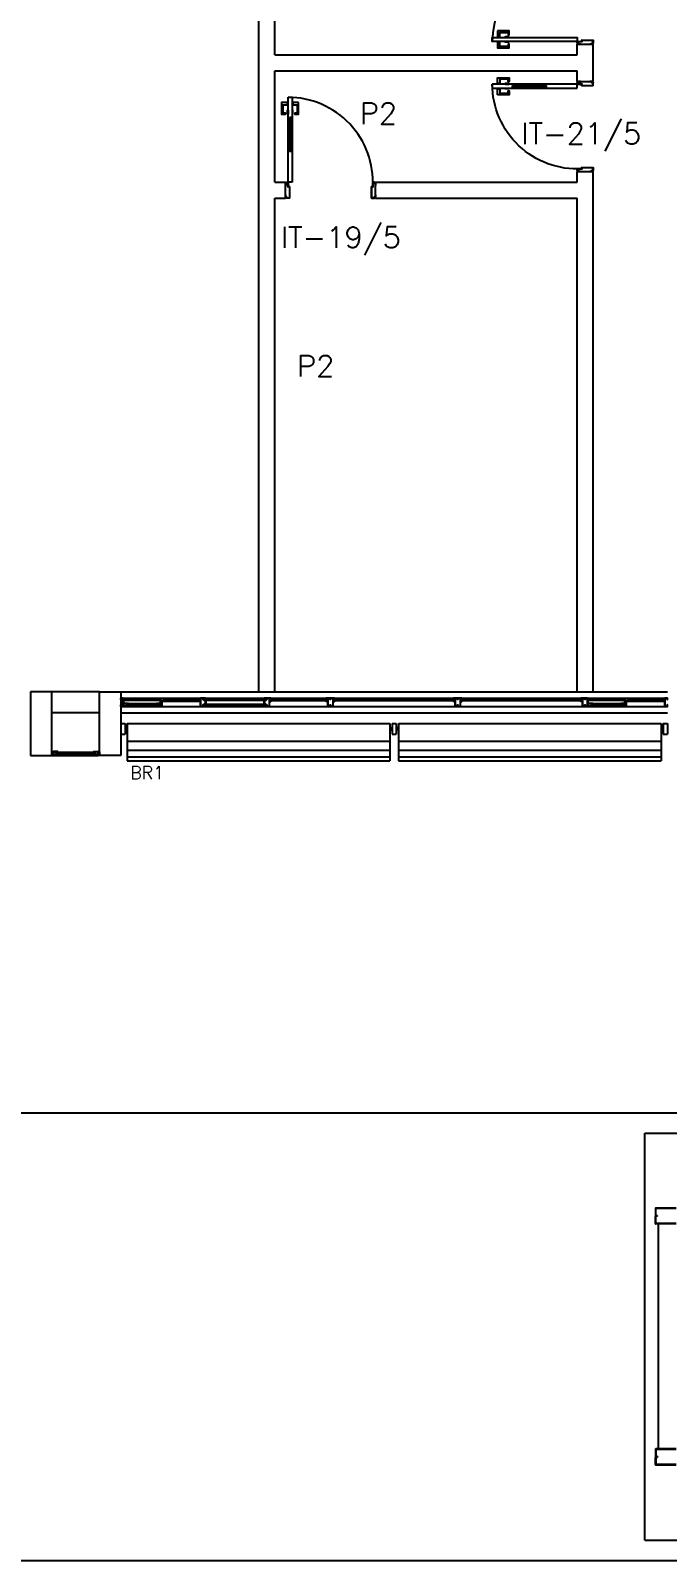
# Model space of a CAD drawing. Header units: millimetres. Extents: x 2686 to 2939, y 1294 to 1441.
# Drawn here: x 2706.27 to 2712.27, y 1414.34 to 1428.75 of the extents above; entities that cross this region are included whole.
import ezdxf

# ---------------------------------------------------------------- set-up
doc = ezdxf.new("R2010")
doc.units = ezdxf.units.MM
doc.linetypes.add('DASHED2', pattern=[0.375, 0.25, -0.125])
for name, color, linetype in [('AR-ALV', 2, 'Continuous'), ('AR-BRISES', 1, 'Continuous'), ('AR-CALÇADA', 1, 'Continuous'), ('AR-COB-V1', 1, 'Continuous'), ('AR-COB-V2', 1, 'Continuous'), ('AR-ESQ', 1, 'Continuous'), ('AR-ESTC', 3, 'Continuous'), ('AR-PEITORIL', 1, 'Continuous'), ('AR-PORTA', 1, 'Continuous'), ('BR-LINHAS', 1, 'Continuous'), ('BR-MONTANTE', 242, 'Continuous'), ('BR-PAINEL', 1, 'Continuous'), ('BR-SUPORTE', 1, 'Continuous'), ('BR-TEXTO', 2, 'Continuous'), ('DET-PERFIL CADEIRA-C', 2, 'Continuous'), ('DT-ESQ-BAGUETE-C', 1, 'Continuous'), ('DT-ESQ-BAGUETE-V', 1, 'Continuous'), ('DT-ESQ-CHAPA DOBRADA-V', 1, 'Continuous'), ('DT-ESQ-MARCO-V', 1, 'Continuous'), ('DT-ESQ-PERFIL CADEIRA-C', 2, 'Continuous'), ('DT-ESQ-PERFIL CADEIRA-V', 2, 'Continuous'), ('DT-ESQ-PERFIL U SIMPLES-C', 2, 'Continuous'), ('DT-ESQ-PERFIL U-C', 2, 'Continuous'), ('DT-ESQ-PERFIL U-V', 1, 'Continuous'), ('DT-ESQ-VENEZIANA-C', 1, 'Continuous'), ('DT-ESQ-VENEZIANA-V', 1, 'Continuous'), ('DT-ESQ-VIDRO-C', 2, 'Continuous'), ('DT-ESQ-VIDRO-V', 71, 'Continuous'), ('DT-TXTMOD', 1, 'Continuous'), ('ENDEREÇO', 2, 'Continuous'), ('maçaneta', 1, 'Continuous'), ('mov', 1, 'Continuous'), ('PM-PERFIL U-C', 2, 'Continuous'), ('PM-VIDRO', 2, 'Continuous'), ('pm1', 2, 'Continuous'), ('pm2', 2, 'Continuous'), ('TEXTO', 2, 'Continuous')]:
    doc.layers.add(name, color=color, linetype=linetype)
doc.styles.add('S10', font='simplex.shx', dxfattribs={"height": 0.1})
doc.styles.add('S12', font='simplex.shx', dxfattribs={"width": 1.1, "height": 0.12})
doc.styles.add('UNB-100', font='simplex.shx', dxfattribs={"height": 0.2})
doc.styles.add('UNB1-100', font='simplex.shx', dxfattribs={"height": 0.2})

# ---------------------------------------------------------------- blocks, each defined once
blk = doc.blocks.new('EF17-P')
at = {"layer": 'DT-ESQ-BAGUETE-C', "ltscale": 0.1}
for points in [[(0.073, -0.125), (0.06, -0.125), (0.06, -0.124), (0.073, -0.124, 0.414214), (0.073, -0.123), (0.073, -0.112, 0.414214), (0.073, -0.112), (0.06, -0.112), (0.06, -0.11), (0.073, -0.11, -0.414214), (0.075, -0.112), (0.075, -0.124, -0.414214)], [(0.339, -0.125), (0.352, -0.125), (0.352, -0.124), (0.339, -0.124, -0.414214), (0.339, -0.123), (0.339, -0.112, -0.414214), (0.339, -0.112), (0.352, -0.112), (0.352, -0.11), (0.339, -0.11, 0.414214), (0.337, -0.112), (0.337, -0.124, 0.414214)], [(0.422, -0.08), (0.409, -0.08), (0.409, -0.078), (0.422, -0.078, 0.414214), (0.422, -0.078), (0.422, -0.067, 0.414214), (0.422, -0.067), (0.409, -0.067), (0.409, -0.065), (0.422, -0.065, -0.414214), (0.424, -0.067), (0.424, -0.078, -0.414214)], [(0.702, -0.08), (0.715, -0.08), (0.715, -0.078), (0.702, -0.078, -0.414214), (0.702, -0.078), (0.702, -0.067, -0.414214), (0.702, -0.067), (0.715, -0.067), (0.715, -0.065), (0.702, -0.065, 0.414214), (0.7, -0.067), (0.7, -0.078, 0.414214)], [(1.414, -0.075), (1.4, -0.075), (1.4, -0.073), (1.414, -0.073), (1.414, -0.062), (1.4, -0.062), (1.4, -0.06), (1.414, -0.06, -0.414214), (1.415, -0.062), (1.415, -0.073, -0.414214)], [(1.936, -0.075), (1.949, -0.075), (1.949, -0.073), (1.936, -0.073), (1.936, -0.062), (1.949, -0.062), (1.949, -0.06), (1.936, -0.06, 0.414214), (1.934, -0.062), (1.934, -0.073, 0.414214)], [(2.014, -0.075), (2, -0.075), (2, -0.073), (2.014, -0.073), (2.014, -0.062), (2, -0.062), (2, -0.06), (2.014, -0.06, -0.414214), (2.015, -0.062), (2.015, -0.073, -0.414214)], [(3.136, -0.075), (3.149, -0.075), (3.149, -0.073), (3.136, -0.073), (3.136, -0.062), (3.149, -0.062), (3.149, -0.06), (3.136, -0.06, 0.414214), (3.134, -0.062), (3.134, -0.073, 0.414214)], [(3.214, -0.075), (3.2, -0.075), (3.2, -0.073), (3.214, -0.073), (3.214, -0.062), (3.2, -0.062), (3.2, -0.06), (3.214, -0.06, -0.414214), (3.215, -0.062), (3.215, -0.073, -0.414214)], [(4.336, -0.075), (4.349, -0.075), (4.349, -0.073), (4.336, -0.073), (4.336, -0.062), (4.349, -0.062), (4.349, -0.06), (4.336, -0.06, 0.414214), (4.334, -0.062), (4.334, -0.073, 0.414214)], [(4.448, -0.125), (4.435, -0.125), (4.435, -0.124), (4.448, -0.124, 0.414214), (4.448, -0.123), (4.448, -0.112, 0.414214), (4.448, -0.112), (4.435, -0.112), (4.435, -0.11), (4.448, -0.11, -0.414214), (4.45, -0.112), (4.45, -0.124, -0.414214)], [(4.714, -0.125), (4.727, -0.125), (4.727, -0.124), (4.714, -0.124, -0.414214), (4.714, -0.123), (4.714, -0.112, -0.414214), (4.714, -0.112), (4.727, -0.112), (4.727, -0.11), (4.714, -0.11, 0.414214), (4.712, -0.112), (4.712, -0.124, 0.414214)], [(4.797, -0.08), (4.784, -0.08), (4.784, -0.078), (4.797, -0.078, 0.414214), (4.797, -0.078), (4.797, -0.067, 0.414214), (4.797, -0.067), (4.784, -0.067), (4.784, -0.065), (4.797, -0.065, -0.414214), (4.799, -0.067), (4.799, -0.078, -0.414214)], [(5.076, -0.08), (5.09, -0.08), (5.09, -0.078), (5.077, -0.078, -0.414214), (5.076, -0.078), (5.076, -0.067, -0.414214), (5.077, -0.067), (5.09, -0.067), (5.09, -0.065), (5.076, -0.065, 0.414214), (5.075, -0.067), (5.075, -0.078, 0.414214)]]:
    blk.add_lwpolyline(points, format="xyb", close=True, dxfattribs=at)
at = {"layer": 'DT-ESQ-BAGUETE-V', "ltscale": 0.1}
for p, q in [((0.073, -0.11), (0.339, -0.11)), ((0.422, -0.065), (0.702, -0.065)), ((4.448, -0.11), (4.714, -0.11)), ((4.797, -0.065), (5.076, -0.065))]:
    blk.add_line(p, q, dxfattribs=at)
at = {"layer": 'DT-ESQ-CHAPA DOBRADA-V', "ltscale": 0.1}
for p, q in [((0.025, -0.077), (0.374, -0.077)), ((0.025, -0.08), (0.374, -0.08)), ((4.4, -0.077), (4.749, -0.077)), ((4.4, -0.08), (4.749, -0.08))]:
    blk.add_line(p, q, dxfattribs=at)
at = {"layer": 'DT-ESQ-MARCO-V', "ltscale": 0.1}
for p, q in [((0.798, -0.06), (1.351, -0.06)), ((0.798, -0.14), (1.351, -0.14)), ((1.398, -0.06), (1.951, -0.06)), ((1.398, -0.14), (1.951, -0.14)), ((1.998, -0.06), (3.151, -0.06)), ((1.998, -0.14), (3.151, -0.14)), ((3.198, -0.06), (4.351, -0.06)), ((3.198, -0.14), (4.351, -0.14))]:
    blk.add_line(p, q, dxfattribs=at)
at = {"layer": 'DT-ESQ-PERFIL CADEIRA-C', "ltscale": 0.1}
for p, q in [((0.025, -0.134), (0.073, -0.134)), ((0.385, -0.134), (0.339, -0.134)), ((0.376, -0.088), (0.422, -0.088)), ((0.75, -0.088), (0.702, -0.088)), ((4.4, -0.134), (4.448, -0.134)), ((4.76, -0.134), (4.714, -0.134)), ((4.751, -0.088), (4.797, -0.088)), ((5.125, -0.088), (5.076, -0.088))]:
    blk.add_line(p, q, dxfattribs=at)
for points in [[(0.073, -0.135), (0.025, -0.135), (0.025, -0.134), (0.06, -0.134, -0.198912), (0.059, -0.133, -0.198913), (0.058, -0.132), (0.058, -0.112, 0.414214), (0.058, -0.112), (0.025, -0.112), (0.025, -0.11), (0.058, -0.11, -0.414214), (0.06, -0.112), (0.06, -0.124), (0.06, -0.125), (0.06, -0.132), (0.073, -0.132, -1)], [(0.339, -0.132, 1), (0.339, -0.135), (0.385, -0.135, 0.414214), (0.387, -0.133), (0.387, -0.112, 0.414214), (0.385, -0.11), (0.354, -0.11, 0.414214), (0.352, -0.112), (0.352, -0.132)], [(0.352, -0.134, 0.198913), (0.354, -0.133, 0.198913), (0.354, -0.132), (0.354, -0.112, -0.414214), (0.354, -0.112), (0.385, -0.112, -0.414214), (0.386, -0.112), (0.386, -0.133, -0.414214), (0.385, -0.134)], [(0.422, -0.087, -1), (0.422, -0.09), (0.376, -0.09, -0.414214), (0.374, -0.088), (0.374, -0.067, -0.414214), (0.376, -0.065), (0.407, -0.065, -0.414214), (0.409, -0.067), (0.409, -0.087)], [(0.409, -0.088, -0.198913), (0.408, -0.088, -0.198913), (0.407, -0.087), (0.407, -0.067, 0.414214), (0.407, -0.067), (0.376, -0.067, 0.414214), (0.375, -0.067), (0.375, -0.088, 0.414214), (0.376, -0.088)], [(0.702, -0.09), (0.75, -0.09), (0.75, -0.088), (0.715, -0.088, 0.198912), (0.716, -0.088, 0.198913), (0.716, -0.087), (0.716, -0.067, -0.414214), (0.717, -0.067), (0.75, -0.067), (0.75, -0.065), (0.716, -0.065, 0.414214), (0.715, -0.067), (0.715, -0.078), (0.715, -0.08), (0.715, -0.087), (0.702, -0.087, 1)], [(4.448, -0.135), (4.4, -0.135), (4.4, -0.134), (4.435, -0.134, -0.198912), (4.434, -0.133, -0.198913), (4.433, -0.132), (4.433, -0.112, 0.414214), (4.433, -0.112), (4.4, -0.112), (4.4, -0.11), (4.433, -0.11, -0.414214), (4.435, -0.112), (4.435, -0.124), (4.435, -0.125), (4.435, -0.132), (4.448, -0.132, -1)], [(4.714, -0.132, 1), (4.714, -0.135), (4.76, -0.135, 0.414214), (4.762, -0.133), (4.762, -0.112, 0.414214), (4.76, -0.11), (4.729, -0.11, 0.414214), (4.727, -0.112), (4.727, -0.132)], [(4.727, -0.134, 0.198913), (4.729, -0.133, 0.198913), (4.729, -0.132), (4.729, -0.112, -0.414214), (4.729, -0.112), (4.76, -0.112, -0.414214), (4.761, -0.112), (4.761, -0.133, -0.414214), (4.76, -0.134)], [(4.797, -0.087, -1), (4.797, -0.09), (4.751, -0.09, -0.414214), (4.749, -0.088), (4.749, -0.067, -0.414214), (4.751, -0.065), (4.782, -0.065, -0.414214), (4.784, -0.067), (4.784, -0.087)], [(4.784, -0.088, -0.198913), (4.783, -0.088, -0.198913), (4.782, -0.087), (4.782, -0.067, 0.414214), (4.782, -0.067), (4.751, -0.067, 0.414214), (4.75, -0.067), (4.75, -0.088, 0.414214), (4.751, -0.088)], [(5.076, -0.09), (5.125, -0.09), (5.125, -0.088), (5.09, -0.088, 0.198912), (5.091, -0.088, 0.198913), (5.091, -0.087), (5.091, -0.067, -0.414214), (5.092, -0.067), (5.125, -0.067), (5.125, -0.065), (5.091, -0.065, 0.414214), (5.09, -0.067), (5.09, -0.078), (5.09, -0.08), (5.09, -0.087), (5.076, -0.087, 1)]]:
    blk.add_lwpolyline(points, format="xyb", close=True, dxfattribs=at)
at = {"layer": 'DT-ESQ-PERFIL CADEIRA-V', "ltscale": 0.1}
for p, q in [((0.073, -0.135), (0.339, -0.135)), ((0.407, -0.09), (0.702, -0.09)), ((4.448, -0.135), (4.714, -0.135)), ((4.782, -0.09), (5.076, -0.09))]:
    blk.add_line(p, q, dxfattribs=at)
at = {"layer": 'DT-ESQ-PERFIL U SIMPLES-C', "ltscale": 0.1}
for points in [[(0.376, -0.102), (0.384, -0.102), (0.384, -0.1), (0.376, -0.1, -0.414214), (0.375, -0.1), (0.375, -0.092, -0.414214), (0.376, -0.091), (0.384, -0.091), (0.384, -0.09), (0.376, -0.09, 0.414214), (0.374, -0.092), (0.374, -0.1, 0.414214)], [(0.385, -0.098), (0.377, -0.098), (0.377, -0.1), (0.385, -0.1, -0.414214), (0.386, -0.1), (0.386, -0.108, -0.414214), (0.385, -0.108), (0.377, -0.108), (0.377, -0.11), (0.385, -0.11, 0.414214), (0.387, -0.108), (0.387, -0.1, 0.414214)], [(4.751, -0.102), (4.759, -0.102), (4.759, -0.1), (4.751, -0.1, -0.414214), (4.75, -0.1), (4.75, -0.092, -0.414214), (4.751, -0.091), (4.759, -0.091), (4.759, -0.09), (4.751, -0.09, 0.414214), (4.749, -0.092), (4.749, -0.1, 0.414214)], [(4.76, -0.098), (4.752, -0.098), (4.752, -0.1), (4.76, -0.1, -0.414214), (4.761, -0.1), (4.761, -0.108, -0.414214), (4.76, -0.108), (4.752, -0.108), (4.752, -0.11), (4.76, -0.11, 0.414214), (4.762, -0.108), (4.762, -0.1, 0.414214)]]:
    blk.add_lwpolyline(points, format="xyb", close=True, dxfattribs=at)
at = {"layer": 'DT-ESQ-PERFIL U-C', "ltscale": 0.1}
for points in [[(0, -0.062, -0.414214), (0.001, -0.06), (0.023, -0.06, -0.414214), (0.025, -0.062), (0.025, -0.139, -0.414214), (0.023, -0.14), (0.001, -0.14, -0.414214), (0, -0.139), (0, -0.125), (0.001, -0.125), (0.001, -0.138, 0.414214), (0.002, -0.139), (0.023, -0.139, 0.414214), (0.023, -0.138), (0.023, -0.062, 0.414214), (0.023, -0.062), (0.002, -0.062, 0.414214), (0.001, -0.062), (0.001, -0.075), (0, -0.075)], [(0.775, -0.062, 0.414214), (0.773, -0.06), (0.752, -0.06, 0.414214), (0.75, -0.062), (0.75, -0.139, 0.414214), (0.752, -0.14), (0.773, -0.14, 0.414214), (0.775, -0.139), (0.775, -0.125), (0.773, -0.125), (0.773, -0.138, -0.414214), (0.773, -0.139), (0.752, -0.139, -0.414214), (0.752, -0.138), (0.752, -0.062, -0.414214), (0.752, -0.062), (0.773, -0.062, -0.414214), (0.773, -0.062), (0.773, -0.075), (0.775, -0.075)], [(0.8, -0.129), (0.8, -0.139, -0.414214), (0.798, -0.14), (0.777, -0.14, -0.414214), (0.775, -0.139), (0.775, -0.125), (0.777, -0.125), (0.777, -0.138, 0.414214), (0.777, -0.139), (0.798, -0.139, 0.414214), (0.798, -0.138), (0.798, -0.129), (0.785, -0.129, -0.414214), (0.784, -0.127), (0.784, -0.117, -0.414214), (0.785, -0.116), (0.798, -0.116), (0.798, -0.084), (0.785, -0.084, -0.414214), (0.784, -0.083), (0.784, -0.073, -0.414214), (0.785, -0.071), (0.798, -0.071), (0.798, -0.062, 0.414214), (0.798, -0.062), (0.777, -0.062, 0.414214), (0.777, -0.062), (0.777, -0.075), (0.775, -0.075), (0.775, -0.062, -0.414214), (0.777, -0.06), (0.798, -0.06, -0.414214), (0.8, -0.062), (0.8, -0.071, -0.414214), (0.798, -0.073), (0.785, -0.073), (0.785, -0.083), (0.798, -0.083), (0.798, -0.083, -0.414214), (0.8, -0.084), (0.8, -0.116, -0.414214), (0.798, -0.117), (0.798, -0.117), (0.785, -0.117), (0.785, -0.127), (0.798, -0.127, -0.414214)], [(1.35, -0.129), (1.35, -0.139, 0.414214), (1.351, -0.14), (1.373, -0.14, 0.414214), (1.375, -0.139), (1.375, -0.125), (1.373, -0.125), (1.373, -0.138, -0.414214), (1.373, -0.139), (1.352, -0.139, -0.414214), (1.351, -0.138), (1.351, -0.129), (1.365, -0.129, 0.414214), (1.366, -0.127), (1.366, -0.117, 0.414214), (1.365, -0.116), (1.351, -0.116), (1.351, -0.084), (1.365, -0.084, 0.414214), (1.366, -0.083), (1.366, -0.073, 0.414214), (1.365, -0.071), (1.351, -0.071), (1.351, -0.062, -0.414214), (1.352, -0.062), (1.373, -0.062, -0.414214), (1.373, -0.062), (1.373, -0.075), (1.375, -0.075), (1.375, -0.062, 0.414214), (1.373, -0.06), (1.351, -0.06, 0.414214), (1.35, -0.062), (1.35, -0.071, 0.414214), (1.351, -0.073), (1.365, -0.073), (1.365, -0.083), (1.351, -0.083), (1.351, -0.083, 0.414214), (1.35, -0.084), (1.35, -0.116, 0.414214), (1.351, -0.117), (1.351, -0.117), (1.365, -0.117), (1.365, -0.127), (1.351, -0.127, 0.414214)], [(4.375, -0.062, -0.414214), (4.376, -0.06), (4.398, -0.06, -0.414214), (4.4, -0.062), (4.4, -0.139, -0.414214), (4.398, -0.14), (4.376, -0.14, -0.414214), (4.375, -0.139), (4.375, -0.125), (4.376, -0.125), (4.376, -0.138, 0.414214), (4.377, -0.139), (4.398, -0.139, 0.414214), (4.398, -0.138), (4.398, -0.062, 0.414214), (4.398, -0.062), (4.377, -0.062, 0.414214), (4.376, -0.062), (4.376, -0.075), (4.375, -0.075)], [(5.15, -0.062, 0.414214), (5.148, -0.06), (5.126, -0.06, 0.414214), (5.125, -0.062), (5.125, -0.139, 0.414214), (5.126, -0.14), (5.148, -0.14, 0.414214), (5.15, -0.139), (5.15, -0.125), (5.148, -0.125), (5.148, -0.138, -0.414214), (5.148, -0.139), (5.127, -0.139, -0.414214), (5.126, -0.138), (5.126, -0.062, -0.414214), (5.127, -0.062), (5.148, -0.062, -0.414214), (5.148, -0.062), (5.148, -0.075), (5.15, -0.075)]]:
    blk.add_lwpolyline(points, format="xyb", close=True, dxfattribs=at)
for points in [[(1.4, -0.091), (1.4, -0.091, 0.414214), (1.398, -0.092), (1.398, -0.139), (1.376, -0.139), (1.376, -0.125), (1.375, -0.125), (1.375, -0.139, 0.414214), (1.376, -0.14), (1.398, -0.14, 0.414214), (1.4, -0.139), (1.4, -0.092), (1.413, -0.092, 1), (1.413, -0.089), (1.4, -0.089), (1.4, -0.062, 0.414214), (1.398, -0.06), (1.376, -0.06, 0.414214), (1.375, -0.062), (1.375, -0.075), (1.376, -0.075), (1.376, -0.062), (1.398, -0.062), (1.398, -0.089, 0.414214), (1.4, -0.091), (1.413, -0.091)], [(1.95, -0.091), (1.95, -0.091, -0.414214), (1.951, -0.092), (1.951, -0.139), (1.973, -0.139), (1.973, -0.125), (1.975, -0.125), (1.975, -0.139, -0.414214), (1.973, -0.14), (1.951, -0.14, -0.414214), (1.95, -0.139), (1.95, -0.092), (1.937, -0.092, -1), (1.937, -0.089), (1.95, -0.089), (1.95, -0.062, -0.414214), (1.951, -0.06), (1.973, -0.06, -0.414214), (1.975, -0.062), (1.975, -0.075), (1.973, -0.075), (1.973, -0.062), (1.951, -0.062), (1.951, -0.089, -0.414214), (1.95, -0.091), (1.937, -0.091)], [(2, -0.091), (2, -0.091, 0.414214), (1.998, -0.092), (1.998, -0.139), (1.976, -0.139), (1.976, -0.125), (1.975, -0.125), (1.975, -0.139, 0.414214), (1.976, -0.14), (1.998, -0.14, 0.414214), (2, -0.139), (2, -0.092), (2.013, -0.092, 1), (2.013, -0.089), (2, -0.089), (2, -0.062, 0.414214), (1.998, -0.06), (1.976, -0.06, 0.414214), (1.975, -0.062), (1.975, -0.075), (1.976, -0.075), (1.976, -0.062), (1.998, -0.062), (1.998, -0.089, 0.414214), (2, -0.091), (2.013, -0.091)], [(3.15, -0.091), (3.15, -0.091, -0.414214), (3.151, -0.092), (3.151, -0.139), (3.173, -0.139), (3.173, -0.125), (3.175, -0.125), (3.175, -0.139, -0.414214), (3.173, -0.14), (3.151, -0.14, -0.414214), (3.15, -0.139), (3.15, -0.092), (3.136, -0.092, -1), (3.136, -0.089), (3.15, -0.089), (3.15, -0.062, -0.414214), (3.151, -0.06), (3.173, -0.06, -0.414214), (3.175, -0.062), (3.175, -0.075), (3.173, -0.075), (3.173, -0.062), (3.151, -0.062), (3.151, -0.089, -0.414214), (3.15, -0.091), (3.136, -0.091)], [(3.2, -0.091), (3.2, -0.091, 0.414214), (3.198, -0.092), (3.198, -0.139), (3.176, -0.139), (3.176, -0.125), (3.175, -0.125), (3.175, -0.139, 0.414214), (3.176, -0.14), (3.198, -0.14, 0.414214), (3.2, -0.139), (3.2, -0.092), (3.213, -0.092, 1), (3.213, -0.089), (3.2, -0.089), (3.2, -0.062, 0.414214), (3.198, -0.06), (3.176, -0.06, 0.414214), (3.175, -0.062), (3.175, -0.075), (3.176, -0.075), (3.176, -0.062), (3.198, -0.062), (3.198, -0.089, 0.414214), (3.2, -0.091), (3.213, -0.091)], [(4.35, -0.091), (4.35, -0.091, -0.414214), (4.351, -0.092), (4.351, -0.139), (4.373, -0.139), (4.373, -0.125), (4.375, -0.125), (4.375, -0.139, -0.414214), (4.373, -0.14), (4.351, -0.14, -0.414214), (4.35, -0.139), (4.35, -0.092), (4.336, -0.092, -1), (4.336, -0.089), (4.35, -0.089), (4.35, -0.062, -0.414214), (4.351, -0.06), (4.373, -0.06, -0.414214), (4.375, -0.062), (4.375, -0.075), (4.373, -0.075), (4.373, -0.062), (4.351, -0.062), (4.351, -0.089, -0.414214), (4.35, -0.091), (4.336, -0.091)]]:
    blk.add_lwpolyline(points, format="xyb", dxfattribs=at)
at = {"layer": 'DT-ESQ-PERFIL U-V', "ltscale": 0.1}
for p, q in [((0.023, -0.06), (0.752, -0.06)), ((0.023, -0.14), (0.752, -0.14)), ((4.398, -0.06), (5.126, -0.06)), ((4.398, -0.14), (5.126, -0.14))]:
    blk.add_line(p, q, dxfattribs=at)
at = {"layer": 'DT-ESQ-VIDRO-C', "ltscale": 0.1}
for points in [[(0.063, -0.13), (0.063, -0.127), (0.349, -0.127), (0.349, -0.13)], [(0.713, -0.085), (0.713, -0.082), (0.411, -0.082), (0.411, -0.085)], [(1.363, -0.081), (1.363, -0.075), (0.787, -0.075), (0.787, -0.081)], [(1.402, -0.087), (1.402, -0.077), (1.948, -0.077), (1.948, -0.087)], [(2.002, -0.087), (2.002, -0.077), (3.148, -0.077), (3.148, -0.087)], [(3.202, -0.087), (3.202, -0.077), (4.348, -0.077), (4.348, -0.087)], [(4.438, -0.13), (4.438, -0.127), (4.724, -0.127), (4.724, -0.13)], [(5.087, -0.085), (5.087, -0.082), (4.786, -0.082), (4.786, -0.085)]]:
    blk.add_lwpolyline(points, close=True, dxfattribs=at)
at = {"layer": 'DT-ESQ-VIDRO-V', "ltscale": 0.1}
blk.add_lwpolyline([(1.363, -0.119), (1.363, -0.125), (0.787, -0.125), (0.787, -0.119)], close=True, dxfattribs=at)
at = {"layer": 'DT-TXTMOD', "ltscale": 0.1, "style": 'S10', "flags": 3}
for tag, p in [('M01', (0.025, -0.28)), ('M02', (0.325, -0.28)), ('M03', (0.627, -0.28)), ('M04', (0.929, -0.28)), ('M05', (1.231, -0.28)), ('M06', (1.532, -0.28)), ('M07', (1.834, -0.28)), ('M08', (2.136, -0.28)), ('M09', (2.438, -0.28)), ('M10', (2.739, -0.28)), ('M11', (3.041, -0.28)), ('M12', (3.343, -0.28)), ('M13', (3.645, -0.28)), ('M14', (3.946, -0.28)), ('M15', (4.248, -0.28)), ('M16', (4.55, -0.28)), ('M17', (4.852, -0.28))]:
    blk.add_attdef(tag, p, '', height=0.1, dxfattribs=at)
blk = doc.blocks.new('BR-MODULO1')
at = {"layer": 'BR-LINHAS'}
for p, q in [((0.06, -0.265), (2.535, -0.265)), ((2.615, -0.265), (5.09, -0.265)), ((0.06, -0.352), (2.535, -0.352)), ((0.06, -0.415), (2.535, -0.415)), ((2.615, -0.352), (5.09, -0.352)), ((2.615, -0.415), (5.09, -0.415))]:
    blk.add_line(p, q, dxfattribs=at)
at = {"layer": 'BR-MONTANTE'}
for p, q in [((0, -0.1), (0, -0.2)), ((0, -0.1), (0.04, -0.1)), ((0.04, -0.1), (0.04, -0.2)), ((2.555, -0.1), (2.595, -0.1)), ((2.555, -0.1), (2.555, -0.2)), ((2.595, -0.1), (2.595, -0.2)), ((5.11, -0.1), (5.11, -0.2)), ((5.11, -0.1), (5.15, -0.1)), ((5.15, -0.1), (5.15, -0.2)), ((0, -0.2), (0.04, -0.2)), ((2.555, -0.2), (2.595, -0.2)), ((5.11, -0.2), (5.15, -0.2))]:
    blk.add_line(p, q, dxfattribs=at)
at = {"layer": 'BR-PAINEL'}
for p, q in [((0.06, -0.1), (2.535, -0.1)), ((0.06, -0.1), (0.06, -0.45)), ((2.535, -0.1), (2.535, -0.45)), ((2.615, -0.1), (2.615, -0.45)), ((2.615, -0.1), (5.09, -0.1)), ((5.09, -0.1), (5.09, -0.45)), ((0.06, -0.45), (2.535, -0.45)), ((2.615, -0.45), (5.09, -0.45))]:
    blk.add_line(p, q, dxfattribs=at)
at = {"layer": 'BR-SUPORTE'}
for p, q in [((0.04, -0.14), (0.06, -0.14)), ((0.05, -0.14), (0.05, -0.16)), ((2.535, -0.14), (2.555, -0.14)), ((2.545, -0.14), (2.545, -0.16)), ((2.615, -0.14), (2.595, -0.14)), ((2.605, -0.14), (2.605, -0.16)), ((5.09, -0.14), (5.11, -0.14)), ((5.1, -0.14), (5.1, -0.16)), ((0.04, -0.16), (0.06, -0.16)), ((2.535, -0.16), (2.555, -0.16)), ((2.615, -0.16), (2.595, -0.16)), ((5.09, -0.16), (5.11, -0.16))]:
    blk.add_line(p, q, dxfattribs=at)
blk = doc.blocks.new('PM3')
at = {"layer": 'maçaneta'}
for points in [[(0.02, 0.825), (-0.035, 0.825), (-0.035, 0.715), (0, 0.715), (0, 0.725), (-0.02, 0.725), (-0.02, 0.804, -0.414214), (-0.019, 0.805), (0.02, 0.805)], [(0.125, 0.825), (0.07, 0.825), (0.07, 0.805), (0.108, 0.805, -0.414214), (0.11, 0.804), (0.11, 0.725), (0.09, 0.725), (0.09, 0.715), (0.125, 0.715)]]:
    blk.add_lwpolyline(points, format="xyb", close=True, dxfattribs=at)
for points in [[(0.02, 0.715), (0.02, 0.755), (0.025, 0.755), (0.025, 0.715)], [(0.07, 0.715), (0.07, 0.755), (0.065, 0.755), (0.065, 0.715)]]:
    blk.add_lwpolyline(points, close=True, dxfattribs=at)
at = {"layer": 'mov'}
blk.add_arc((0.025, 0.075), 0.8, 0, 90, dxfattribs=at)
at = {"layer": 'PM-PERFIL U-C'}
for p, q in [((0, 0.045), (0, 0.063)), ((0.002, 0.045), (0, 0.045)), ((0.001, 0.065), (0.01, 0.065)), ((0.002, 0.063), (0.002, 0.045)), ((0.01, 0.063), (0.002, 0.063)), ((0.01, 0.065), (0.01, 0.073)), ((0.011, 0.075), (0.023, 0.075)), ((0.012, 0.073), (0.012, 0.064)), ((0.023, 0.073), (0.012, 0.073)), ((0.023, 0.033), (0.023, 0.073)), ((0.038, 0.032), (0.024, 0.032)), ((0.025, 0.073), (0.025, 0.034)), ((0.038, 0.034), (0.025, 0.034)), ((0.038, 0.032), (0.038, -0.073)), ((0.04, 0.032), (0.04, -0.074)), ((0.81, 0.032), (0.81, -0.074)), ((0.812, 0.034), (0.825, 0.034)), ((0.812, 0.032), (0.826, 0.032)), ((0.812, 0.032), (0.812, -0.073)), ((0.825, 0.073), (0.825, 0.034)), ((0.839, 0.075), (0.827, 0.075)), ((0.827, 0.073), (0.838, 0.073)), ((0.827, 0.033), (0.827, 0.073)), ((0.838, 0.073), (0.838, 0.064)), ((0.84, 0.065), (0.84, 0.073)), ((0.849, 0.065), (0.84, 0.065)), ((0.84, 0.063), (0.848, 0.063)), ((0.848, 0.063), (0.848, 0.045)), ((0.848, 0.045), (0.85, 0.045)), ((0.85, 0.045), (0.85, 0.063)), ((0, -0.045), (0.002, -0.045)), ((0, -0.064), (0, -0.045)), ((0.01, -0.065), (0.001, -0.065)), ((0.002, -0.045), (0.002, -0.063)), ((0.002, -0.063), (0.01, -0.063)), ((0.01, -0.074), (0.01, -0.065)), ((0.038, -0.075), (0.011, -0.075)), ((0.012, -0.065), (0.012, -0.073)), ((0.012, -0.073), (0.038, -0.073)), ((0.838, -0.073), (0.812, -0.073)), ((0.812, -0.075), (0.839, -0.075)), ((0.838, -0.065), (0.838, -0.073)), ((0.848, -0.063), (0.84, -0.063)), ((0.84, -0.074), (0.84, -0.065)), ((0.84, -0.065), (0.849, -0.065)), ((0.85, -0.045), (0.848, -0.045)), ((0.848, -0.045), (0.848, -0.063)), ((0.85, -0.064), (0.85, -0.045))]:
    blk.add_line(p, q, dxfattribs=at)
for centre, start, end in [((0.001, 0.063), 90, 180), ((0.011, 0.073), 90, 180), ((0.01, 0.064), 270, 0), ((0.023, 0.073), 360, 90), ((0.024, 0.033), 180, 270), ((0.038, 0.032), 0, 90), ((0.812, 0.032), 90, 180), ((0.827, 0.073), 90, 180), ((0.826, 0.033), 270, 0), ((0.84, 0.064), 180, 270), ((0.839, 0.073), 0, 90), ((0.849, 0.063), 0, 90), ((0.001, -0.064), 180, 270), ((0.01, -0.065), 0, 90), ((0.011, -0.074), 180, 270), ((0.038, -0.074), 269.9386, 0), ((0.812, -0.074), 180, 270.0614), ((0.84, -0.065), 90, 180), ((0.839, -0.074), 270, 0), ((0.849, -0.064), 270, 0)]:
    blk.add_arc(centre, 0.0015, start, end, dxfattribs=at)
at = {"layer": 'pm1'}
blk.add_lwpolyline([(0.065, 0.875), (0.065, 0.075), (0.025, 0.075), (0.025, 0.875)], close=True, dxfattribs=at)
blk = doc.blocks.new('PM3V')
at = {"layer": 'maçaneta'}
for points in [[(0.02, 0.9), (-0.035, 0.9), (-0.035, 0.79), (0, 0.79), (0, 0.8), (-0.02, 0.8), (-0.02, 0.879, -0.414214), (-0.018, 0.88), (0.02, 0.88)], [(0.125, 0.9), (0.07, 0.9), (0.07, 0.88), (0.109, 0.88, -0.414214), (0.11, 0.879), (0.11, 0.8), (0.09, 0.8), (0.09, 0.79), (0.125, 0.79)]]:
    blk.add_lwpolyline(points, format="xyb", close=True, dxfattribs=at)
for points in [[(0.02, 0.79), (0.02, 0.83), (0.025, 0.83), (0.025, 0.79)], [(0.07, 0.79), (0.07, 0.83), (0.065, 0.83), (0.065, 0.79)]]:
    blk.add_lwpolyline(points, close=True, dxfattribs=at)
at = {"layer": 'mov'}
blk.add_arc((0.025, 0.15), 0.8, 356.8472, 90, dxfattribs=at)
at = {"layer": 'PM-PERFIL U-C'}
for p, q in [((0.01, 0.14), (0.01, 0.149)), ((0.012, 0.15), (0.024, 0.15)), ((0.012, 0.148), (0.012, 0.14)), ((0.023, 0.148), (0.012, 0.148)), ((0.023, 0.109), (0.023, 0.148)), ((0.025, 0.149), (0.025, 0.109)), ((0.825, 0.149), (0.825, 0.109)), ((0.839, 0.15), (0.827, 0.15)), ((0.827, 0.148), (0.838, 0.148)), ((0.827, 0.109), (0.827, 0.148)), ((0.838, 0.148), (0.838, 0.14)), ((0.84, 0.14), (0.84, 0.149)), ((0, 0.12), (0, 0.139)), ((0.002, 0.12), (0, 0.12)), ((0, 0.03), (0.002, 0.03)), ((0, 0.012), (0, 0.03)), ((0.002, 0.14), (0.01, 0.14)), ((0.002, 0.138), (0.002, 0.12)), ((0.011, 0.138), (0.002, 0.138)), ((0.002, 0.03), (0.002, 0.012)), ((0.002, 0.012), (0.011, 0.012)), ((0.01, 0.01), (0.002, 0.01)), ((0.01, 0.002), (0.01, 0.01)), ((0.012, 0.011), (0.012, 0.002)), ((0.012, 0.002), (0.038, 0.002)), ((0.038, 0), (0.012, 0)), ((0.038, 0.109), (0.025, 0.109)), ((0.038, 0.107), (0.025, 0.107)), ((0.038, 0.107), (0.038, 0.002)), ((0.04, 0.108), (0.04, 0.002)), ((0.81, 0.108), (0.81, 0.002)), ((0.812, 0.109), (0.825, 0.109)), ((0.812, 0.107), (0.826, 0.107)), ((0.812, 0.107), (0.812, 0.002)), ((0.838, 0.002), (0.812, 0.002)), ((0.812, 0), (0.839, 0)), ((0.838, 0.011), (0.838, 0.002)), ((0.849, 0.14), (0.84, 0.14)), ((0.84, 0.138), (0.848, 0.138)), ((0.848, 0.012), (0.84, 0.012)), ((0.84, 0.002), (0.84, 0.01)), ((0.84, 0.01), (0.849, 0.01)), ((0.848, 0.138), (0.848, 0.12)), ((0.848, 0.12), (0.85, 0.12)), ((0.85, 0.03), (0.848, 0.03)), ((0.848, 0.03), (0.848, 0.012)), ((0.85, 0.12), (0.85, 0.139)), ((0.85, 0.012), (0.85, 0.03))]:
    blk.add_line(p, q, dxfattribs=at)
for centre, start, end in [((0.012, 0.149), 90, 180), ((0.024, 0.149), 360, 90), ((0.827, 0.149), 90, 180), ((0.839, 0.149), 0, 90), ((0.002, 0.139), 90, 180), ((0.002, 0.012), 180, 270), ((0.012, 0.002), 180, 270), ((0.011, 0.14), 270, 0), ((0.011, 0.011), 0, 90), ((0.025, 0.109), 180, 270), ((0.038, 0.002), 269.9386, 0), ((0.038, 0.108), 0, 90), ((0.812, 0.108), 90, 180), ((0.812, 0.002), 180, 270.0614), ((0.826, 0.109), 270, 0), ((0.84, 0.14), 180, 270), ((0.84, 0.011), 90, 180), ((0.839, 0.002), 270, 0), ((0.849, 0.139), 0, 90), ((0.849, 0.012), 270, 0)]:
    blk.add_arc(centre, 0.0015, start, end, dxfattribs=at)
at = {"layer": 'PM-VIDRO', "color": 1}
for p, q in [((0.04, 0.45), (0.04, 0.75)), ((0.05, 0.75), (0.05, 0.45))]:
    blk.add_line(p, q, dxfattribs=at)
at = {"layer": 'pm1'}
for p, q in [((0.025, 0.95), (0.065, 0.95)), ((0.025, 0.75), (0.025, 0.95)), ((0.065, 0.95), (0.065, 0.76)), ((0.04, 0.75), (0.025, 0.75)), ((0.065, 0.76), (0.04, 0.76)), ((0.04, 0.75), (0.04, 0.76)), ((0.05, 0.76), (0.05, 0.75)), ((0.065, 0.75), (0.05, 0.75)), ((0.065, 0.76), (0.065, 0.75)), ((0.025, 0.15), (0.025, 0.45)), ((0.04, 0.45), (0.025, 0.45)), ((0.04, 0.44), (0.04, 0.45)), ((0.065, 0.44), (0.04, 0.44)), ((0.065, 0.45), (0.05, 0.45)), ((0.05, 0.45), (0.05, 0.44)), ((0.065, 0.45), (0.065, 0.44)), ((0.065, 0.44), (0.065, 0.15)), ((0.065, 0.15), (0.025, 0.15))]:
    blk.add_line(p, q, dxfattribs=at)
at = {"layer": 'pm2'}
for p, q in [((0.025, 0.45), (0.025, 0.75)), ((0.065, 0.75), (0.065, 0.45)), ((0.025, 0.15), (0.025, 0.109)), ((0.025, 0.109), (0.035, 0.109)), ((0.825, 0.109), (0.815, 0.109)), ((0.815, 0), (0.84, 0)), ((0.84, 0.01), (0.85, 0.01)), ((0.84, 0), (0.84, 0.01))]:
    blk.add_line(p, q, dxfattribs=at)
blk = doc.blocks.new('EF01C-P')
at = {"layer": 'DT-ESQ-BAGUETE-C', "ltscale": 0.1}
for points in [[(0.002, 0.035), (0.015, 0.035), (0.015, 0.033), (0.002, 0.033), (0.002, 0.005), (0.015, 0.005), (0.015, 0.004), (0.002, 0.004, -0.414214), (0, 0.005), (0, 0.033, -0.414214)], [(0.448, 0.035), (0.435, 0.035), (0.435, 0.033), (0.448, 0.033), (0.448, 0.005), (0.435, 0.005), (0.435, 0.004), (0.448, 0.004, 0.414214), (0.45, 0.005), (0.45, 0.033, 0.414214)]]:
    blk.add_lwpolyline(points, format="xyb", close=True, dxfattribs=at)
at = {"layer": 'DT-ESQ-PERFIL CADEIRA-C', "ltscale": 0.1}
for points in [[(0.01, 0.002), (0.01, 0.003), (0.002, 0.003, 1), (0.002, 0), (0.015, 0, 0.414214), (0.016, 0.002), (0.016, 0.033), (0.043, 0.033)], [(0.043, 0.006), (0.018, 0.006), (0.018, 0.016), (0.016, 0.016), (0.016, 0.006, 0.414214), (0.018, 0.005), (0.043, 0.005), (0.056, 0.005, 1), (0.056, 0.008), (0.043, 0.008), (0.043, 0.02), (0.043, 0.032), (0.056, 0.032, 1), (0.056, 0.035), (0.043, 0.035), (0.016, 0.035, 0.414214), (0.015, 0.033), (0.015, 0.002), (0.002, 0.002)], [(0.041, 0.02), (0.041, 0.032, -0.414214), (0.043, 0.033), (0.056, 0.033)], [(0.041, 0.02), (0.041, 0.008, 0.414214), (0.043, 0.006), (0.056, 0.006)], [(0.407, 0.006), (0.432, 0.006), (0.432, 0.016), (0.433, 0.016), (0.433, 0.006, -0.414214), (0.432, 0.005), (0.407, 0.005), (0.394, 0.005, -1), (0.394, 0.008), (0.407, 0.008), (0.407, 0.02), (0.407, 0.032), (0.394, 0.032, -1), (0.394, 0.035), (0.407, 0.035), (0.433, 0.035, -0.414214), (0.435, 0.033), (0.435, 0.002), (0.448, 0.002)], [(0.408, 0.02), (0.408, 0.032, 0.414214), (0.407, 0.033), (0.394, 0.033)], [(0.408, 0.02), (0.408, 0.008, -0.414214), (0.407, 0.006), (0.394, 0.006)], [(0.44, 0.002), (0.44, 0.003), (0.448, 0.003, -1), (0.448, 0), (0.435, 0, -0.414214), (0.433, 0.002), (0.433, 0.033), (0.407, 0.033)]]:
    blk.add_lwpolyline(points, format="xyb", dxfattribs=at)
at = {"layer": 'DT-ESQ-PERFIL CADEIRA-V', "ltscale": 0.1}
blk.add_line((0.015, 0), (0.435, 0), dxfattribs=at)
at = {"layer": 'DT-ESQ-VENEZIANA-C', "ltscale": 0.1}
for p, q in [((0.043, 0.011), (0.407, 0.011)), ((0.043, 0.009), (0.407, 0.009))]:
    blk.add_line(p, q, dxfattribs=at)
at = {"layer": 'DT-ESQ-VENEZIANA-V', "ltscale": 0.1}
blk.add_line((0.043, 0.031), (0.407, 0.031), dxfattribs=at)
at = {"layer": 'DT-TXTMOD', "ltscale": 0.1, "style": 'S10', "flags": 3}
blk.add_attdef('EF01C', (0.021, -0.14), '', height=0.1, dxfattribs=at)
blk = doc.blocks.new('DET-GS-PLANTA BAIXA1')
at = {"layer": 'AR-ALV'}
blk.add_line((-0.225, -4.415), (-0.225, -6.535), dxfattribs=at)
at = {"layer": 'DET-PERFIL CADEIRA-C'}
for p, q in [((-0.25, -4.269), (-0.25, -4.336)), ((-0.247, -4.335), (-0.247, -4.27)), ((-0.054, -4.265), (-0.246, -4.265)), ((-0.055, -4.268), (-0.245, -4.268)), ((-0.25, -4.411), (-0.25, -4.344)), ((-0.247, -4.41), (-0.247, -4.345)), ((-0.23, -4.34), (-0.246, -4.34)), ((-0.054, -4.415), (-0.246, -4.415)), ((-0.23, -4.337), (-0.245, -4.337)), ((-0.23, -4.343), (-0.245, -4.343)), ((-0.055, -4.412), (-0.245, -4.412)), ((-0.23, -4.343), (-0.23, -4.337)), ((-0.25, -6.539), (-0.25, -6.606)), ((-0.25, -6.539), (-0.25, -6.606)), ((-0.25, -6.539), (-0.25, -6.606)), ((-0.25, -6.681), (-0.25, -6.614)), ((-0.25, -6.681), (-0.25, -6.614)), ((-0.25, -6.681), (-0.25, -6.614)), ((-0.247, -6.54), (-0.247, -6.605)), ((-0.247, -6.54), (-0.247, -6.605)), ((-0.247, -6.54), (-0.247, -6.605)), ((-0.247, -6.615), (-0.247, -6.68)), ((-0.247, -6.615), (-0.247, -6.68)), ((-0.247, -6.615), (-0.247, -6.68)), ((-0.054, -6.535), (-0.246, -6.535)), ((-0.054, -6.535), (-0.246, -6.535)), ((-0.246, -6.535), (-0.054, -6.535)), ((-0.23, -6.61), (-0.246, -6.61)), ((-0.23, -6.61), (-0.246, -6.61)), ((-0.246, -6.61), (-0.23, -6.61)), ((-0.055, -6.538), (-0.245, -6.538)), ((-0.055, -6.538), (-0.245, -6.538)), ((-0.245, -6.538), (-0.055, -6.538)), ((-0.23, -6.607), (-0.245, -6.607)), ((-0.23, -6.607), (-0.245, -6.607)), ((-0.245, -6.607), (-0.23, -6.607)), ((-0.23, -6.613), (-0.245, -6.613)), ((-0.23, -6.613), (-0.245, -6.613)), ((-0.245, -6.613), (-0.23, -6.613)), ((-0.23, -6.607), (-0.23, -6.613)), ((-0.23, -6.607), (-0.23, -6.613)), ((-0.23, -6.607), (-0.23, -6.613)), ((-0.054, -6.685), (-0.246, -6.685)), ((-0.054, -6.685), (-0.246, -6.685)), ((-0.246, -6.685), (-0.054, -6.685)), ((-0.055, -6.682), (-0.245, -6.682)), ((-0.055, -6.682), (-0.245, -6.682)), ((-0.245, -6.682), (-0.055, -6.682))]:
    blk.add_line(p, q, dxfattribs=at)
for centre, radius, start, end in [((-0.246, -4.269), 0.00428, 90, 180), ((-0.245, -4.27), 0.00214, 90, 180), ((-0.246, -4.336), 0.00428, 180, 270), ((-0.246, -4.344), 0.00428, 90, 180), ((-0.246, -4.411), 0.00428, 180, 270), ((-0.245, -4.335), 0.00214, 180, 270), ((-0.245, -4.345), 0.00214, 90, 180), ((-0.245, -4.41), 0.00214, 180, 270), ((-0.246, -6.539), 0.00428, 90, 180), ((-0.246, -6.539), 0.00428, 90, 180), ((-0.246, -6.539), 0.00428, 90, 180), ((-0.246, -6.606), 0.00428, 180, 270), ((-0.246, -6.606), 0.00428, 180, 270), ((-0.246, -6.606), 0.00428, 180, 270), ((-0.246, -6.614), 0.00428, 90, 180), ((-0.246, -6.614), 0.00428, 90, 180), ((-0.246, -6.614), 0.00428, 90, 180), ((-0.245, -6.54), 0.00214, 90, 180), ((-0.245, -6.54), 0.00214, 90, 180), ((-0.245, -6.54), 0.00214, 90, 180), ((-0.245, -6.605), 0.00214, 180, 270), ((-0.245, -6.605), 0.00214, 180, 270), ((-0.245, -6.605), 0.00214, 180, 270), ((-0.245, -6.615), 0.00214, 90, 180), ((-0.245, -6.615), 0.00214, 90, 180), ((-0.245, -6.615), 0.00214, 90, 180), ((-0.246, -6.681), 0.00428, 180, 270), ((-0.246, -6.681), 0.00428, 180, 270), ((-0.246, -6.681), 0.00428, 180, 270), ((-0.245, -6.68), 0.00214, 180, 270), ((-0.245, -6.68), 0.00214, 180, 270), ((-0.245, -6.68), 0.00214, 180, 270)]:
    blk.add_arc(centre, radius, start, end, dxfattribs=at)

msp = doc.modelspace()

# ---------------------------------------------------------------- linework, layer by layer
at = {"layer": 'AR-ALV'}
for p, q in [((2708.421, 1422.525), (2708.421, 1430.85)), ((2708.571, 1428.525), (2708.571, 1430.85)), ((2711.421, 1428.625), (2711.571, 1428.625)), ((2711.421, 1428.525), (2711.421, 1428.625)), ((2711.571, 1428.275), (2711.571, 1428.625)), ((2708.571, 1428.525), (2711.421, 1428.525)), ((2708.571, 1428.375), (2711.421, 1428.375)), ((2708.571, 1427.325), (2708.571, 1428.375)), ((2711.421, 1428.275), (2711.421, 1428.375)), ((2711.421, 1428.275), (2711.571, 1428.275)), ((2711.421, 1427.325), (2711.421, 1427.425)), ((2711.421, 1427.425), (2711.571, 1427.425)), ((2711.571, 1422.525), (2711.571, 1427.425)), ((2708.571, 1427.325), (2708.671, 1427.325)), ((2708.671, 1427.175), (2708.671, 1427.325)), ((2709.521, 1427.175), (2709.521, 1427.325)), ((2709.521, 1427.325), (2711.421, 1427.325)), ((2708.571, 1422.525), (2708.571, 1427.175)), ((2708.571, 1427.175), (2708.671, 1427.175)), ((2709.521, 1427.175), (2711.421, 1427.175)), ((2711.421, 1422.525), (2711.421, 1427.175)), ((2706.921, 1422.525), (2706.471, 1422.525)), ((2708.421, 1422.525), (2708.571, 1422.525)), ((2711.421, 1422.525), (2711.571, 1422.525)), ((2706.921, 1422.325), (2706.471, 1422.325))]:
    msp.add_line(p, q, dxfattribs=at)
at = {"layer": 'AR-CALÇADA'}
for p, q in [((2693.639, 1418.556), (2719.552, 1418.556)), ((2693.639, 1414.34), (2719.552, 1414.34))]:
    msp.add_line(p, q, dxfattribs=at)
at = {"layer": 'AR-COB-V1'}
for p, q in [((2712.058, 1418.365), (2719.358, 1418.365)), ((2712.058, 1414.531), (2719.358, 1414.531))]:
    msp.add_line(p, q, dxfattribs=at)
at = {"layer": 'AR-COB-V2'}
msp.add_line((2712.058, 1414.531), (2712.058, 1418.365), dxfattribs=at)
at = {"layer": 'AR-ESTC'}
for p, q in [((2706.471, 1422.525), (2706.271, 1422.525)), ((2706.271, 1422.525), (2706.271, 1421.925)), ((2706.471, 1421.925), (2706.471, 1422.525)), ((2706.921, 1422.525), (2707.121, 1422.525)), ((2706.921, 1421.925), (2706.921, 1422.525)), ((2707.121, 1422.525), (2707.121, 1421.925)), ((2706.271, 1421.925), (2706.471, 1421.925)), ((2707.121, 1421.925), (2706.921, 1421.925))]:
    msp.add_line(p, q, dxfattribs=at)
at = {"layer": 'AR-PEITORIL'}
for p, q in [((2707.121, 1422.525), (2712.271, 1422.525)), ((2707.121, 1422.325), (2712.271, 1422.325))]:
    msp.add_line(p, q, dxfattribs=at)

# ---------------------------------------------------------------- block references
msp.add_blockref('DET-GS-PLANTA BAIXA1', (2712.408, 1421.925))
at = {"layer": 'AR-BRISES'}
ref = msp.add_blockref('BR-MODULO1', (2707.121, 1422.325), dxfattribs=at)
ref.add_attrib('BR', 'BR1', (2707.209, 1421.702), dxfattribs={"layer": 'BR-TEXTO', "height": 0.12, "style": 'S12'})
at = {"layer": 'AR-ESQ', "linetype": 'DASHED2'}
msp.add_blockref('EF17-P', (2707.121, 1422.525), dxfattribs=at)
at = {"layer": 'AR-ESQ'}
msp.add_blockref('EF01C-P', (2706.471, 1421.925), dxfattribs=at)
at = {"layer": 'AR-PORTA', "rotation": 90}
msp.add_blockref('PM3', (2711.496, 1428.625), dxfattribs=at)
at = {"layer": 'AR-PORTA', "xscale": -1, "rotation": 90}
msp.add_blockref('PM3V', (2711.571, 1428.275), dxfattribs=at)
at = {"layer": 'AR-PORTA'}
msp.add_blockref('PM3V', (2708.671, 1427.175), dxfattribs=at)

# ---------------------------------------------------------------- texts
at = {"layer": 'ENDEREÇO', "style": 'UNB1-100'}
for s, p in [('IT-21/5', (2710.893, 1427.684)), ('IT-19/5', (2708.628, 1426.706))]:
    msp.add_text(s, height=0.2, dxfattribs=at).set_placement(p)
at = {"layer": 'TEXTO', "style": 'UNB-100'}
for p in [(2709.372, 1427.873), (2708.781, 1425.494)]:
    msp.add_text('P2', height=0.2, dxfattribs=at).set_placement(p)

doc.saveas('drawing.dxf')
